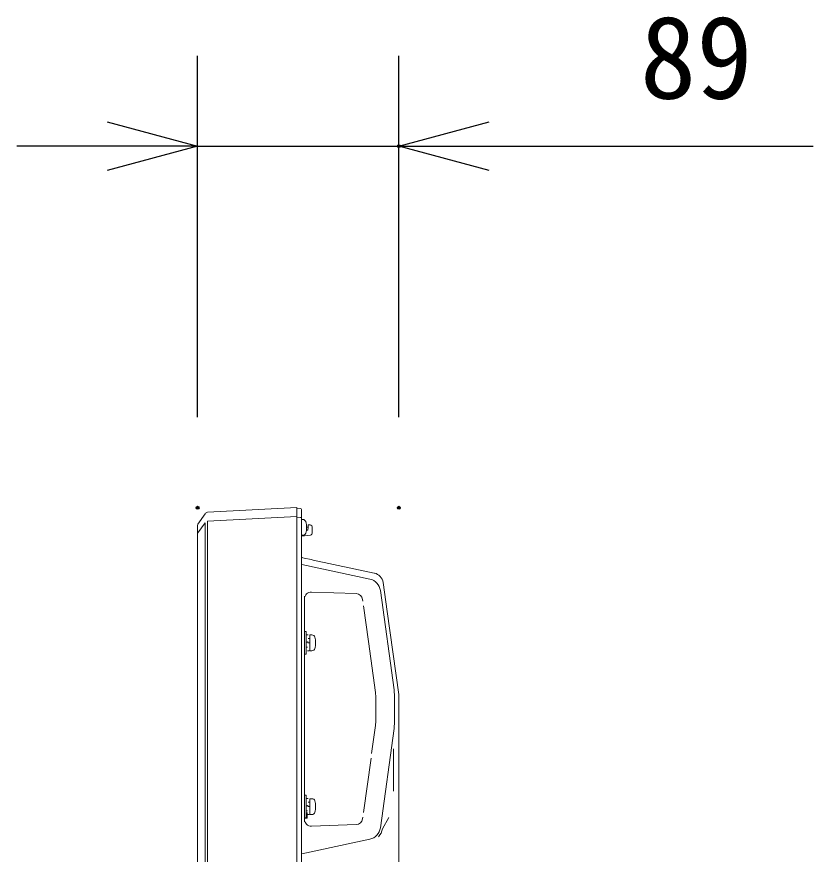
# Model space of a CAD drawing. Units: millimetres, scale not verified. Extents: x -62 to 63, y -117 to 117.
# Drawn here: x 23.67 to 41.29, y 72.59 to 91.11 of the extents above; entities that cross this region are included whole.
import ezdxf
from ezdxf.enums import TextEntityAlignment as Align

# ---------------------------------------------------------------- set-up
doc = ezdxf.new("R2010")
doc.units = ezdxf.units.MM
doc.header["$LTSCALE"] = 0.125
doc.header["$PDMODE"] = 32
doc.header["$PDSIZE"] = 0.0625
for name, color, linetype in [('0-0_0', 7, 'Continuous'), ('0-4_DEFPOINTS', 7, 'Continuous'), ('0-6_SUNPO', 7, 'Continuous')]:
    doc.layers.add(name, color=color, linetype=linetype)
doc.layers.add('0-5_GAIKEI', color=1, linetype='Continuous', lineweight=18)
doc.styles.add('ＭＳ ゴシック', font='')
doc.styles.get('ＭＳ ゴシック').set_extended_font_data('MS Gothic')

# ---------------------------------------------------------------- blocks, each defined once
blk = doc.blocks.new('_OPEN30')
at = {"layer": '0-0_0'}
blk.add_line((0, 0), (-1, 0), dxfattribs=at)
blk.add_lwpolyline([(-1, 0.26795), (0, 0), (-1, -0.26795)], dxfattribs=at)
blk = doc.blocks.new('D10')
at = {"layer": '0-4_DEFPOINTS'}
for p in [(29.4462, 103.4876), (24.9962, 95.4942), (29.4462, 95.4942)]:
    blk.add_point(p, dxfattribs=at)
at = {"layer": '0-6_SUNPO'}
for p, q in [((24.9962, 97.4942), (24.9962, 105.4876)), ((29.4462, 97.4942), (29.4462, 105.4876)), ((22.9962, 103.4876), (20.9962, 103.4876)), ((24.9962, 103.4876), (29.4462, 103.4876)), ((31.4462, 103.4876), (38.6129, 103.4876))]:
    blk.add_line(p, q, dxfattribs=at)
at = {"layer": '0-6_SUNPO', "xscale": 2, "yscale": 2}
blk.add_blockref('_OPEN30', (24.9962, 103.4876), dxfattribs=at)
at = {"layer": '0-6_SUNPO', "xscale": 2, "yscale": 2, "rotation": 180}
blk.add_blockref('_OPEN30', (29.4462, 103.4876), dxfattribs=at)
at = {"layer": '0-6_SUNPO', "style": 'ＭＳ ゴシック'}
blk.add_text('89', height=1.833, dxfattribs=at).set_placement((34.7795, 103.9876), align=Align.BOTTOM_LEFT)

msp = doc.modelspace()

# ---------------------------------------------------------------- linework, layer by layer
at = {"layer": '0-5_GAIKEI', "color": 7}
for p, q in [((27.8906, 80.1521), (29.8661, 80.255)), ((29.8661, 80.245), (29.9432, 80.2382)), ((29.9661, 80.2133), (29.9661, 80.039)), ((27.6774, 79.8927), (27.8327, 80.1196)), ((29.9661, 80.039), (29.9661, 44.1043)), ((27.6686, 44.4531), (27.6686, 79.695)), ((30.18, 79.1053), (30.0266, 79.1379)), ((30.2233, 79.0961), (30.1796, 79.1054)), ((31.5748, 78.8088), (30.2233, 79.0961)), ((31.5748, 78.8088), (31.5786, 78.8077)), ((31.5792, 78.8078), (31.5785, 78.8078))]:
    msp.add_line(p, q, dxfattribs=at)
at = {"layer": '0-5_GAIKEI'}
for p, q in [((29.8661, 80.255), (29.8661, 80.0552)), ((29.8661, 80.0552), (27.8906, 79.9524)), ((29.8661, 80.0552), (29.8661, 44.2624)), ((29.9432, 80.039), (29.8661, 80.0457)), ((29.9661, 80.039), (29.9432, 80.039)), ((29.9975, 79.9925), (29.9661, 79.9925)), ((27.8327, 79.9218), (27.6774, 79.695)), ((27.8327, 44.1981), (27.8327, 79.9218)), ((27.8906, 79.9524), (27.8906, 44.1655)), ((30.0786, 79.8193), (30.1118, 79.821)), ((30.1119, 79.8216), (30.1061, 79.755)), ((30.2061, 79.8208), (30.2061, 79.6984)), ((30.163, 79.6489), (29.9661, 79.6212)), ((29.9661, 79.6425), (29.9975, 79.6425)), ((30.1061, 79.755), (30.0742, 79.755)), ((31.4767, 78.6761), (29.9731, 78.9983)), ((31.1751, 78.3537), (30.1878, 78.3882)), ((32.0133, 76.2248), (31.7109, 78.4238)), ((30.0294, 78.2937), (30.0294, 73.3064)), ((31.3236, 78.1853), (31.3182, 78.2244)), ((31.449, 77.2946), (31.3402, 78.0859)), ((30.0686, 77.515), (30.0352, 77.515)), ((30.0686, 77.265), (30.0686, 77.515)), ((30.1177, 77.4425), (30.0777, 77.4425)), ((30.1975, 77.44), (30.1486, 77.44)), ((30.1486, 77.265), (30.1486, 77.44)), ((30.0711, 77.36), (30.0686, 77.36)), ((30.0686, 77.2836), (30.1086, 77.2836)), ((30.0686, 77.015), (30.0686, 77.265)), ((30.1086, 77.2958), (30.1086, 77.2836)), ((30.1086, 77.265), (30.1486, 77.265)), ((30.1486, 77.36), (30.1146, 77.36)), ((30.1486, 77.09), (30.1486, 77.265)), ((31.6014, 76.1652), (31.449, 77.2946)), ((30.0686, 77.17), (30.1014, 77.17)), ((30.1383, 77.0875), (30.0983, 77.0875)), ((30.1486, 77.09), (30.1975, 77.09)), ((30.0352, 77.015), (30.0686, 77.015)), ((32.1211, 76.1041), (32.1186, 76.1219)), ((32.1211, 76.1012), (32.1211, 76.1041)), ((31.6106, 75.5699), (31.6106, 76.0302)), ((32.0268, 75.5728), (32.0268, 76.0273)), ((31.5166, 74.818), (31.6014, 75.4349)), ((31.7109, 73.1763), (32.0133, 75.3753)), ((32.0019, 74.9256), (32.0019, 73.9889)), ((31.3402, 73.5142), (31.5057, 74.7175)), ((32.1211, 74.0721), (32.1211, 74.5412)), ((30.0686, 73.895), (30.0294, 73.895)), ((30.0686, 73.645), (30.0686, 73.895)), ((30.1177, 73.8225), (30.0777, 73.8225)), ((30.1486, 73.74), (30.1146, 73.74)), ((30.1975, 73.82), (30.1486, 73.82)), ((30.1486, 73.645), (30.1486, 73.82)), ((30.0686, 73.6636), (30.1086, 73.6636)), ((30.0686, 73.395), (30.0686, 73.645)), ((30.0686, 73.55), (30.1014, 73.55)), ((30.1086, 73.6758), (30.1086, 73.6636)), ((30.1086, 73.645), (30.1486, 73.645)), ((30.1486, 73.47), (30.1486, 73.645)), ((30.0294, 73.395), (30.0686, 73.395)), ((30.0433, 73.3856), (30.0433, 73.395)), ((30.1383, 73.4675), (30.0983, 73.4675)), ((30.1486, 73.47), (30.1975, 73.47)), ((31.3182, 73.3757), (31.3236, 73.4148)), ((31.9011, 73.4014), (31.7578, 73.1538)), ((30.1878, 73.2119), (31.1751, 73.2464)), ((31.1751, 73.2464), (31.1737, 73.2478)), ((29.9731, 72.6018), (31.4767, 72.924))]:
    msp.add_line(p, q, dxfattribs=at)
at = {"layer": '0-5_GAIKEI', "color": 7}
for points in [[(27.6686, 79.8645), (27.6686, 79.695), (27.6774, 79.695)], [(32.1186, 76.1219), (31.8608, 77.9557), (31.7704, 78.599)], [(32.1211, 50.3767), (32.1211, 50.4109), (32.1211, 76.1012)]]:
    msp.add_lwpolyline(points, dxfattribs=at)
at = {"layer": '0-5_GAIKEI'}
for points in [[(30.1119, 79.8216), (30.1163, 79.8715), (30.1569, 79.8708)], [(32.1211, 74.5412), (32.1211, 76.1041), (32.1211, 76.1041)], [(32.1211, 74.5412), (32.1211, 76.1041), (32.1211, 76.1041)], [(32.1211, 73.6076), (32.1211, 73.6508), (32.1211, 74.11)], [(30.0933, 73.5162), (30.0933, 73.3856), (30.0433, 73.3856)]]:
    msp.add_lwpolyline(points, dxfattribs=at)
at = {"layer": '0-5_GAIKEI', "color": 7}
for centre, radius, start, end in [((29.9411, 80.2133), 0.025, 0, 85), ((27.8946, 80.0772), 0.075, 93, 145.59988), ((27.7186, 79.8645), 0.05, 145.59988, 180), ((30.0786, 79.3824), 0.25, 243.25632, 258), ((31.5229, 78.5643), 0.25, 8, 76.97099)]:
    msp.add_arc(centre, radius, start, end, dxfattribs=at)
at = {"layer": '0-5_GAIKEI'}
for centre, radius, start, end in [((29.9975, 79.9275), 0.065, 16.60155, 90), ((29.6286, 79.8175), 0.45, 0, 16.60155), ((29.6286, 79.8175), 0.45, 343.39845, 0), ((30.1561, 79.8208), 0.05, 0, 89), ((29.9975, 79.7075), 0.065, 270, 343.39845), ((30.1561, 79.6984), 0.05, 278, 0), ((31.5229, 78.5643), 0.25, 8, 9.61823), ((30.1975, 77.375), 0.065, 16.60155, 90), ((29.8286, 77.265), 0.45, 0, 16.60155), ((29.8286, 77.265), 0.45, 343.39845, 0), ((30.1975, 77.155), 0.065, 270, 343.39845), ((30.1975, 73.755), 0.065, 16.60155, 90), ((29.8286, 73.645), 0.45, 0, 16.60155), ((30.1975, 73.535), 0.065, 270, 343.39845), ((29.8286, 73.645), 0.45, 343.39845, 0), ((31.4139, 73.2171), 0.3498, 317.3057, 349.60911)]:
    msp.add_arc(centre, radius, start, end, dxfattribs=at)
for centre, major_axis, ratio, start_param, end_param in [((31.4135, 78.3826), (0.2201, 0.2043), 0.999092, 5.6720945, 6.8942761), ((30.1826, 78.2385), (0.1425, 0.0469), 0.998444, 1.2185172, 2.823253), ((31.1698, 78.204), (-0.1113, 0.1005), 0.997662, 4.0139306, 5.4108474), ((30.6195, 76.0302), (-0.0678, 0.9902), 0.998623, 4.6441491, 4.7806288), ((30.5759, 76.0272), (1.4475, 0.0991), 0.999388, 6.2148934, 6.3514772), ((30.6195, 75.5699), (0.0678, 0.9902), 0.998623, 4.6441491, 4.7806288), ((30.5759, 75.5729), (-1.4475, 0.0991), 0.999388, 3.0733007, 3.2098846), ((30.1826, 73.3616), (-0.1425, 0.0469), 0.998444, 0.3183396, 1.9230754), ((31.1698, 73.3961), (0.1113, 0.1005), 0.997662, 4.0139306, 5.4108474), ((31.4135, 73.2175), (-0.2201, 0.2043), 0.999092, 2.5305019, 3.7526834)]:
    msp.add_ellipse(centre, major_axis=major_axis, ratio=ratio, start_param=start_param, end_param=end_param, dxfattribs=at)

# ---------------------------------------------------------------- block references
at = {"layer": '0-6_SUNPO'}
msp.add_blockref('D10', (2.6724, -15.2406), dxfattribs=at)

doc.saveas('drawing.dxf')
